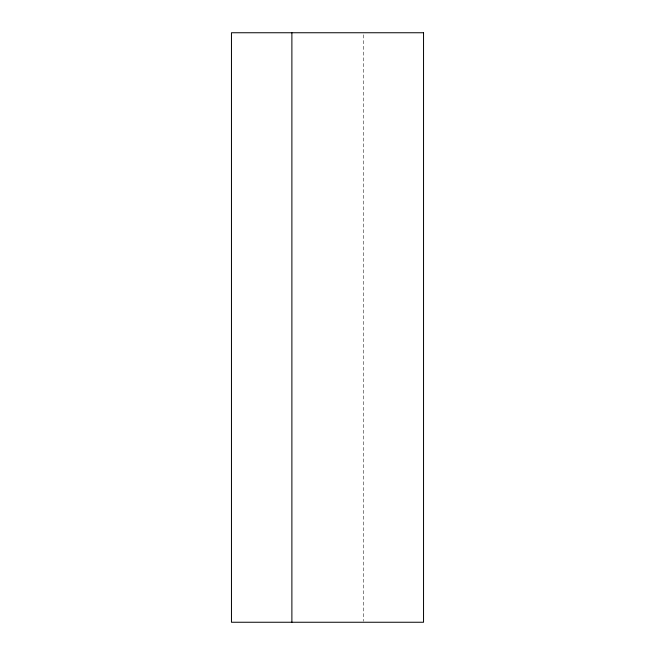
<?xml version="1.0" encoding="UTF-8"?>
<svg xmlns="http://www.w3.org/2000/svg" width="655" height="655" viewBox="0 0 655 655"><rect width="100%" height="100%" fill="white"/><g stroke="black" fill="none" stroke-linecap="round" stroke-linejoin="round"><path stroke-width="0.49" stroke-dasharray="3.27 2.46" d="M363.607 34.797L363.607 621.227"/><path stroke-width="0.98" d="M291.884 32.75L291.884 622.25M423.539 32.75L231.461 32.75L231.461 622.25L423.539 622.25L423.539 32.75"/></g></svg>
